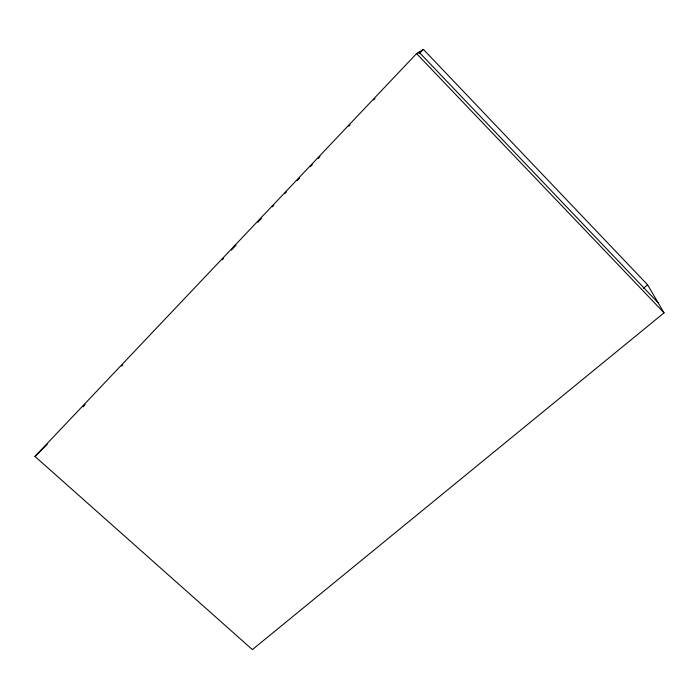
<?xml version="1.0" encoding="UTF-8"?>
<svg xmlns="http://www.w3.org/2000/svg" width="699" height="699" viewBox="0 0 699 699"><rect width="100%" height="100%" fill="white"/><g stroke="black" fill="none" stroke-linecap="round" stroke-linejoin="round"><path stroke-width="1.05" d="M222.273 259.801L223.566 258.429M231.378 250.128L235.956 245.262M34.95 456.412L416.587 53.596L423.411 49.402L647.589 284.799L664.05 312.846L252.391 649.598L34.95 456.412L47.27 444.258M257.774 222.212L261.356 218.429M272.322 206.86L273.772 205.323M284.869 193.623L286.363 192.05M297.092 180.726L299.609 178.07M310.365 166.72L312.287 164.693M318.062 158.603L319.976 156.585M348.775 126.204L350.094 124.815M373.65 99.957L375.022 98.515M417.609 53.587L419.016 52.102L658.205 302.885M83.015 406.853L85.199 404.546M121.652 366.101L122.867 364.808M419.653 53.36L423.411 49.402M643.403 288.294L647.589 284.799M416.587 53.596L664.05 312.846"/></g></svg>
